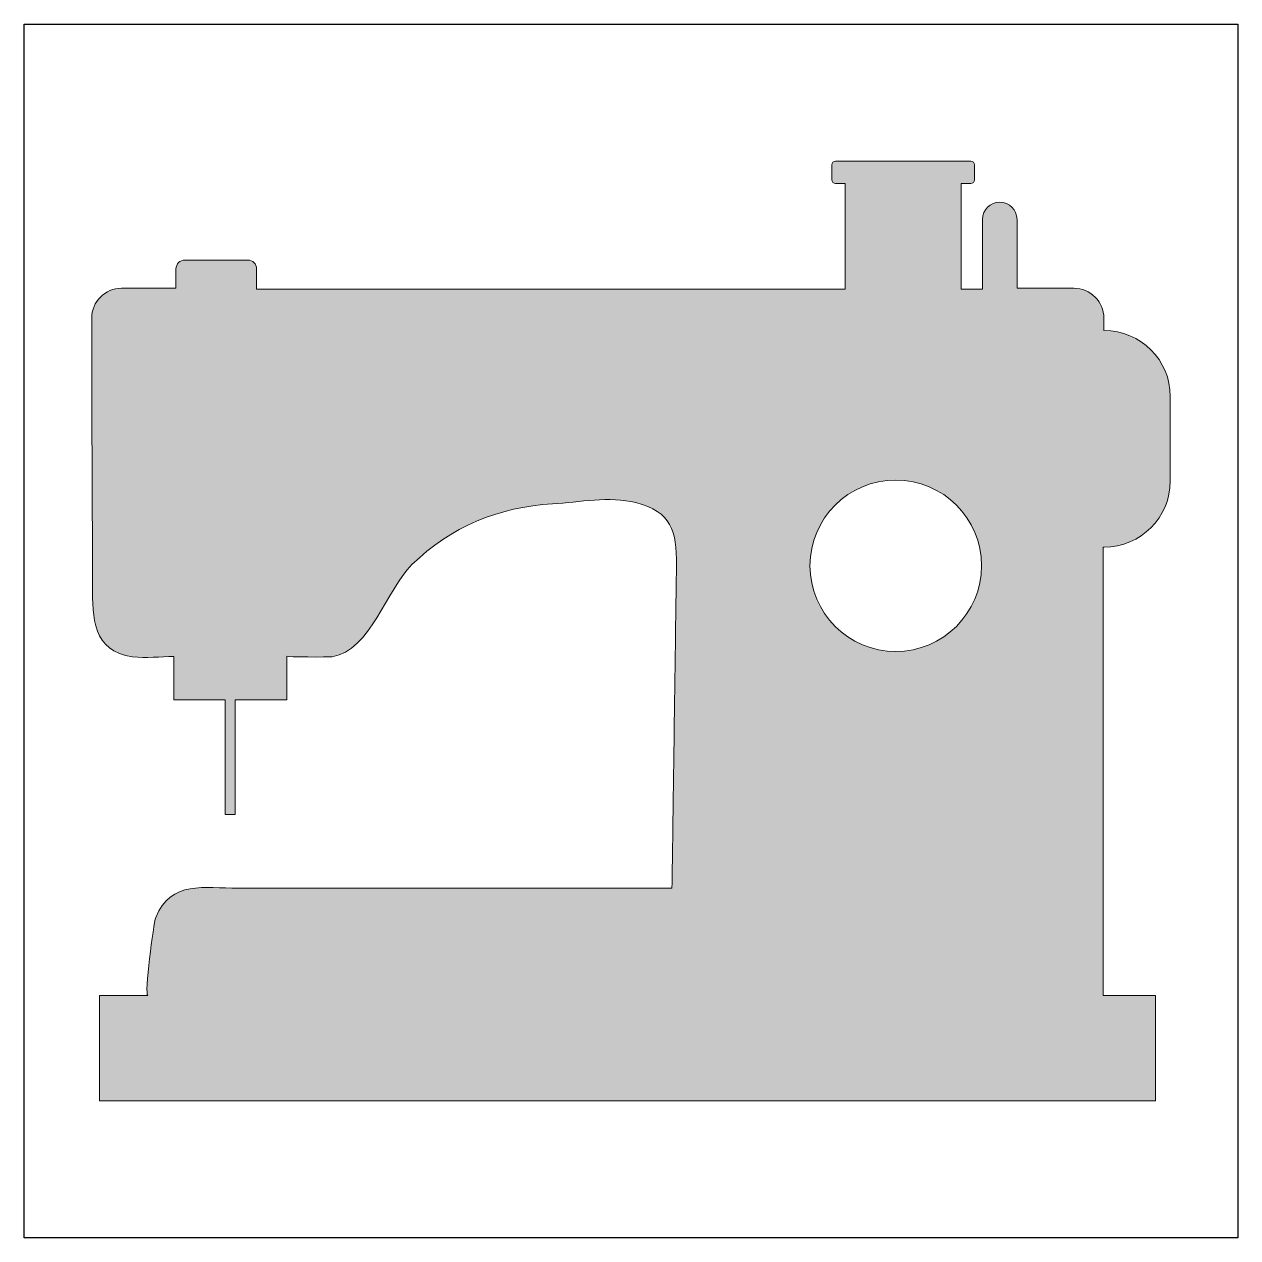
# Model space of a CAD drawing. Header units: inches. Extents: x 0 to 114, y 0 to 114.
import ezdxf

# ---------------------------------------------------------------- set-up
doc = ezdxf.new("R2010")
doc.units = ezdxf.units.IN
doc.header["$MEASUREMENT"] = 0
doc.layers.add('Image Background', color=7, linetype='Continuous')
doc.layers.add('Layer 1', color=7, linetype='Continuous')
picture_1 = doc.add_image_def('image1.png', size_in_pixel=(1350, 1350))

msp = doc.modelspace()

# ---------------------------------------------------------------- hatches: boundary and pattern name
at = {"layer": 'Layer 1', "true_color": 0xbb7062}
h = msp.add_hatch(color=13, dxfattribs=at)
h.dxf.hatch_style = 2
edge = h.paths.add_edge_path()
edge.add_spline(control_points=[(101.72, 85.45), (101.71, 85.45), (101.7, 85.45), (101.69, 85.45), (101.69, 85.45), (101.69, 86.61), (101.69, 86.61), (101.69, 88.17), (100.43, 89.43), (98.87, 89.43), (98.87, 89.43), (93.51, 89.43), (93.51, 89.43), (93.51, 89.43), (93.51, 95.92), (93.51, 95.92), (93.51, 96.82), (92.78, 97.55), (91.88, 97.55), (90.99, 97.55), (90.26, 96.82), (90.26, 95.92), (90.26, 95.92), (90.26, 89.34), (90.26, 89.34), (90.26, 89.34), (88.24, 89.34), (88.24, 89.34), (88.24, 89.34), (88.24, 99.3), (88.24, 99.3), (88.24, 99.3), (89.15, 99.3), (89.15, 99.3), (89.35, 99.3), (89.5, 99.46), (89.5, 99.65), (89.5, 99.65), (89.5, 101.06), (89.5, 101.06), (89.5, 101.25), (89.35, 101.41), (89.15, 101.41), (89.15, 101.41), (76.42, 101.41), (76.42, 101.41), (76.23, 101.41), (76.07, 101.25), (76.07, 101.06), (76.07, 101.06), (76.07, 99.65), (76.07, 99.65), (76.07, 99.46), (76.23, 99.3), (76.42, 99.3), (76.42, 99.3), (77.33, 99.3), (77.33, 99.3), (77.33, 99.3), (77.33, 89.34), (77.33, 89.34), (77.33, 89.34), (21.88, 89.34), (21.88, 89.34), (21.88, 89.34), (21.88, 91.26), (21.88, 91.26), (21.88, 91.72), (21.51, 92.09), (21.05, 92.09), (21.05, 92.09), (15.13, 92.09), (15.13, 92.09), (14.67, 92.09), (14.29, 91.72), (14.29, 91.26), (14.29, 91.26), (14.29, 89.43), (14.29, 89.43), (14.29, 89.43), (9.17, 89.43), (9.17, 89.43), (7.61, 89.43), (6.35, 88.17), (6.35, 86.61), (6.35, 86.61), (6.35, 80.46), (6.35, 80.46), (6.35, 80.42), (6.36, 80.39), (6.36, 80.35), (6.37, 77.14), (6.38, 73.93), (6.4, 70.71), (6.41, 67.61), (6.42, 64.5), (6.43, 61.39), (6.44, 58.48), (6.41, 55.2), (10.21, 54.73), (11.46, 54.58), (12.82, 54.74), (14.08, 54.74), (14.08, 54.74), (14.08, 50.68), (14.08, 50.68), (14.08, 50.68), (18.93, 50.68), (18.93, 50.68), (18.93, 50.68), (18.93, 39.88), (18.93, 39.88), (18.93, 39.88), (19.88, 39.88), (19.88, 39.88), (19.88, 39.88), (19.88, 50.68), (19.88, 50.68), (19.88, 50.68), (24.73, 50.68), (24.73, 50.68), (24.73, 50.68), (24.73, 54.74), (24.73, 54.77), (24.73, 54.71), (28.62, 54.67), (29, 54.73), (32.6, 55.3), (34.13, 61.05), (36.52, 63.4), (40.17, 66.98), (44.7, 68.83), (49.76, 69.13), (52.34, 69.28), (55.07, 69.88), (57.62, 69.24), (60.94, 68.4), (61.47, 66.54), (61.43, 63.37), (61.33, 55.92), (61.23, 48.47), (61.12, 41.02), (61.09, 38.32), (61.05, 35.62), (61.01, 32.93), (54.41, 32.92), (47.8, 32.92), (41.2, 32.92), (34.18, 32.92), (27.16, 32.92), (20.14, 32.92), (17.02, 32.92), (13.78, 33.7), (12.39, 30.17), (12.17, 29.61), (11.29, 22.82), (11.64, 22.82), (11.63, 22.82), (7.09, 22.82), (7.09, 22.82), (7.09, 22.82), (7.09, 12.89), (7.09, 12.89), (7.09, 12.89), (106.55, 12.89), (106.55, 12.89), (106.55, 12.89), (106.55, 22.82), (106.55, 22.82), (106.55, 22.82), (101.61, 22.82), (101.61, 22.82), (101.61, 22.82), (101.62, 65.06), (101.62, 65.06), (101.65, 65.06), (101.69, 65.06), (101.72, 65.06), (105.16, 65.06), (107.95, 67.84), (107.95, 71.28), (107.95, 71.28), (107.95, 79.23), (107.95, 79.23), (107.95, 82.67), (105.16, 85.45), (101.72, 85.45)], knot_values=[0, 0, 0, 0, 1, 1, 1, 2, 2, 2, 3, 3, 3, 4, 4, 4, 5, 5, 5, 6, 6, 6, 7, 7, 7, 8, 8, 8, 9, 9, 9, 10, 10, 10, 11, 11, 11, 12, 12, 12, 13, 13, 13, 14, 14, 14, 15, 15, 15, 16, 16, 16, 17, 17, 17, 18, 18, 18, 19, 19, 19, 20, 20, 20, 21, 21, 21, 22, 22, 22, 23, 23, 23, 24, 24, 24, 25, 25, 25, 26, 26, 26, 27, 27, 27, 28, 28, 28, 29, 29, 29, 30, 30, 30, 31, 31, 31, 32, 32, 32, 33, 33, 33, 34, 34, 34, 35, 35, 35, 36, 36, 36, 37, 37, 37, 38, 38, 38, 39, 39, 39, 40, 40, 40, 41, 41, 41, 42, 42, 42, 43, 43, 43, 44, 44, 44, 45, 45, 45, 46, 46, 46, 47, 47, 47, 48, 48, 48, 49, 49, 49, 50, 50, 50, 51, 51, 51, 52, 52, 52, 53, 53, 53, 54, 54, 54, 55, 55, 55, 56, 56, 56, 57, 57, 57, 58, 58, 58, 59, 59, 59, 60, 60, 60, 61, 61, 61, 62, 62, 62, 62], degree=3, periodic=1)
edge = h.paths.add_edge_path()
edge.add_spline(control_points=[(82.09, 55.22), (77.63, 55.22), (74.01, 58.84), (74.01, 63.3), (74.01, 67.76), (77.63, 71.37), (82.09, 71.37), (86.55, 71.37), (90.17, 67.76), (90.17, 63.3), (90.17, 58.84), (86.55, 55.22), (82.09, 55.22)], knot_values=[0, 0, 0, 0, 1, 1, 1, 2, 2, 2, 3, 3, 3, 4, 4, 4, 4], degree=3, periodic=1)

# ---------------------------------------------------------------- linework, layer by layer
at = {"layer": 'Layer 1', "lineweight": 0}
for points, knots in [([(101.72, 85.45), (101.71, 85.45), (101.7, 85.45), (101.69, 85.45), (101.69, 85.45), (101.69, 86.61), (101.69, 86.61), (101.69, 88.17), (100.43, 89.43), (98.87, 89.43), (98.87, 89.43), (93.51, 89.43), (93.51, 89.43), (93.51, 89.43), (93.51, 95.92), (93.51, 95.92), (93.51, 96.82), (92.78, 97.55), (91.88, 97.55), (90.99, 97.55), (90.26, 96.82), (90.26, 95.92), (90.26, 95.92), (90.26, 89.34), (90.26, 89.34), (90.26, 89.34), (88.24, 89.34), (88.24, 89.34), (88.24, 89.34), (88.24, 99.3), (88.24, 99.3), (88.24, 99.3), (89.15, 99.3), (89.15, 99.3), (89.35, 99.3), (89.5, 99.46), (89.5, 99.65), (89.5, 99.65), (89.5, 101.06), (89.5, 101.06), (89.5, 101.25), (89.35, 101.41), (89.15, 101.41), (89.15, 101.41), (76.42, 101.41), (76.42, 101.41), (76.23, 101.41), (76.07, 101.25), (76.07, 101.06), (76.07, 101.06), (76.07, 99.65), (76.07, 99.65), (76.07, 99.46), (76.23, 99.3), (76.42, 99.3), (76.42, 99.3), (77.33, 99.3), (77.33, 99.3), (77.33, 99.3), (77.33, 89.34), (77.33, 89.34), (77.33, 89.34), (21.88, 89.34), (21.88, 89.34), (21.88, 89.34), (21.88, 91.26), (21.88, 91.26), (21.88, 91.72), (21.51, 92.09), (21.05, 92.09), (21.05, 92.09), (15.13, 92.09), (15.13, 92.09), (14.67, 92.09), (14.29, 91.72), (14.29, 91.26), (14.29, 91.26), (14.29, 89.43), (14.29, 89.43), (14.29, 89.43), (9.17, 89.43), (9.17, 89.43), (7.61, 89.43), (6.35, 88.17), (6.35, 86.61), (6.35, 86.61), (6.35, 80.46), (6.35, 80.46), (6.35, 80.42), (6.36, 80.39), (6.36, 80.35), (6.37, 77.14), (6.38, 73.93), (6.4, 70.71), (6.41, 67.61), (6.42, 64.5), (6.43, 61.39), (6.44, 58.48), (6.41, 55.2), (10.21, 54.73), (11.46, 54.58), (12.82, 54.74), (14.08, 54.74), (14.08, 54.74), (14.08, 50.68), (14.08, 50.68), (14.08, 50.68), (18.93, 50.68), (18.93, 50.68), (18.93, 50.68), (18.93, 39.88), (18.93, 39.88), (18.93, 39.88), (19.88, 39.88), (19.88, 39.88), (19.88, 39.88), (19.88, 50.68), (19.88, 50.68), (19.88, 50.68), (24.73, 50.68), (24.73, 50.68), (24.73, 50.68), (24.73, 54.74), (24.73, 54.77), (24.73, 54.71), (28.62, 54.67), (29, 54.73), (32.6, 55.3), (34.13, 61.05), (36.52, 63.4), (40.17, 66.98), (44.7, 68.83), (49.76, 69.13), (52.34, 69.28), (55.07, 69.88), (57.62, 69.24), (60.94, 68.4), (61.47, 66.54), (61.43, 63.37), (61.33, 55.92), (61.23, 48.47), (61.12, 41.02), (61.09, 38.32), (61.05, 35.62), (61.01, 32.93), (54.41, 32.92), (47.8, 32.92), (41.2, 32.92), (34.18, 32.92), (27.16, 32.92), (20.14, 32.92), (17.02, 32.92), (13.78, 33.7), (12.39, 30.17), (12.17, 29.61), (11.29, 22.82), (11.64, 22.82), (11.63, 22.82), (7.09, 22.82), (7.09, 22.82), (7.09, 22.82), (7.09, 12.89), (7.09, 12.89), (7.09, 12.89), (106.55, 12.89), (106.55, 12.89), (106.55, 12.89), (106.55, 22.82), (106.55, 22.82), (106.55, 22.82), (101.61, 22.82), (101.61, 22.82), (101.61, 22.82), (101.62, 65.06), (101.62, 65.06), (101.65, 65.06), (101.69, 65.06), (101.72, 65.06), (105.16, 65.06), (107.95, 67.84), (107.95, 71.28), (107.95, 71.28), (107.95, 79.23), (107.95, 79.23), (107.95, 82.67), (105.16, 85.45), (101.72, 85.45)], [0, 0, 0, 0, 1, 1, 1, 2, 2, 2, 3, 3, 3, 4, 4, 4, 5, 5, 5, 6, 6, 6, 7, 7, 7, 8, 8, 8, 9, 9, 9, 10, 10, 10, 11, 11, 11, 12, 12, 12, 13, 13, 13, 14, 14, 14, 15, 15, 15, 16, 16, 16, 17, 17, 17, 18, 18, 18, 19, 19, 19, 20, 20, 20, 21, 21, 21, 22, 22, 22, 23, 23, 23, 24, 24, 24, 25, 25, 25, 26, 26, 26, 27, 27, 27, 28, 28, 28, 29, 29, 29, 30, 30, 30, 31, 31, 31, 32, 32, 32, 33, 33, 33, 34, 34, 34, 35, 35, 35, 36, 36, 36, 37, 37, 37, 38, 38, 38, 39, 39, 39, 40, 40, 40, 41, 41, 41, 42, 42, 42, 43, 43, 43, 44, 44, 44, 45, 45, 45, 46, 46, 46, 47, 47, 47, 48, 48, 48, 49, 49, 49, 50, 50, 50, 51, 51, 51, 52, 52, 52, 53, 53, 53, 54, 54, 54, 55, 55, 55, 56, 56, 56, 57, 57, 57, 58, 58, 58, 59, 59, 59, 60, 60, 60, 61, 61, 61, 62, 62, 62, 62]), ([(82.09, 55.22), (77.63, 55.22), (74.01, 58.84), (74.01, 63.3), (74.01, 67.76), (77.63, 71.37), (82.09, 71.37), (86.55, 71.37), (90.17, 67.76), (90.17, 63.3), (90.17, 58.84), (86.55, 55.22), (82.09, 55.22)], [0, 0, 0, 0, 1, 1, 1, 2, 2, 2, 3, 3, 3, 4, 4, 4, 4])]:
    msp.add_open_spline(points, degree=3, knots=knots, dxfattribs=at)

# ---------------------------------------------------------------- pictures from other files: only their frames are drawn
at = {"layer": 'Image Background'}
image = msp.add_image(picture_1, insert=(0, 0), size_in_units=(114.3, 114.3), dxfattribs=at)

doc.saveas('drawing.dxf')
